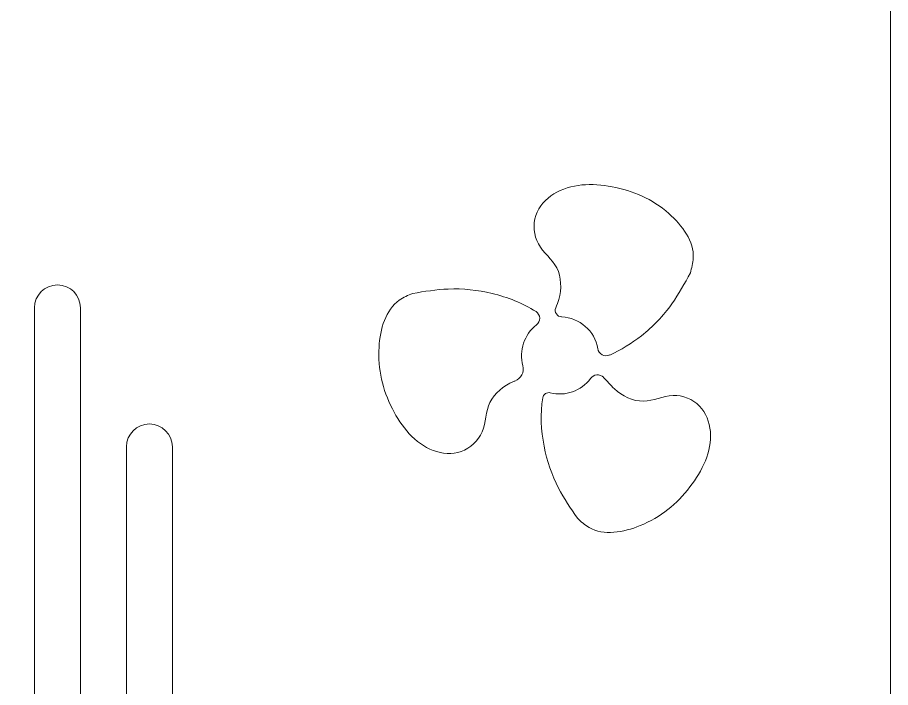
# Model space of a CAD drawing. Header units: metres. Extents: x -2538 to 7610, y -1082 to -498.
# Drawn here: x 3975.6 to 4119.6, y -951.4 to -840.8 of the extents above; entities that cross this region are included whole.
import ezdxf

# ---------------------------------------------------------------- set-up
doc = ezdxf.new("R2010")
doc.units = ezdxf.units.M
doc.linetypes.add('AUSGEZOGEN', pattern=[0])
doc.layers.add('Allgemein01', color=7, linetype='AUSGEZOGEN', lineweight=13)
doc.layers.add('Standard', color=7, linetype='AUSGEZOGEN', lineweight=25)

# ---------------------------------------------------------------- blocks, each defined once
blk = doc.blocks.new('COMPLEXOBJECT_133')
at = {"layer": 'Standard', "color": 7, "linetype": 'AUSGEZOGEN', "lineweight": 13}
for centre, major_axis, start_param, end_param in [((4071.25, -901.23), (0.75, 1.25), 6.063983, 7.747492), ((4065.05, -896.56), (3.27, 5.47), 3.431753, 4.605899), ((4063.22, -903.72), (0.526, 0.881), 0.29016, 1.960733)]:
    blk.add_ellipse(centre, major_axis=major_axis, ratio=0.99288, start_param=start_param, end_param=end_param, dxfattribs=at)
for points, start_tangent, end_tangent in [([(4072.25, -900.18), (4074.04, -902.06), (4078.81, -904.11), (4083.72, -903.16), (4088.09, -904.91), (4089.87, -909.14), (4086.5, -918.26), (4078.28, -924.65), (4069.88, -924.96), (4067.95, -923.44)], (0.000725, -0.000689), (-0.000739, 0.000674)), ([(4067.95, -923.44), (4064.82, -918.44), (4062.44, -911.56), (4062.21, -903.57)], (-0.000563, 0.000827), (0.000151, 0.000989))]:
    blk.add_spline(points, degree=3, dxfattribs=dict(at, start_tangent=start_tangent, end_tangent=end_tangent))
blk = doc.blocks.new('COMPLEXOBJECT_134')
at = {"layer": 'Standard', "color": 7, "linetype": 'AUSGEZOGEN', "lineweight": 13}
for centre, major_axis, start_param, end_param in [((4060.38, -890.46), (0.69, 1.16), 4.336194, 6.247926), ((4065.05, -896.56), (3.27, 5.47), 1.194602, 2.376013), ((4056.91, -898.81), (1.08, 1.81), 4.03076, 5.517605)]:
    blk.add_ellipse(centre, major_axis=major_axis, ratio=0.99288, start_param=start_param, end_param=end_param, dxfattribs=at)
for points, start_tangent, end_tangent in [([(4040.77, -886.33), (4046.63, -885.6), (4053.86, -886.34), (4061.12, -889.33)], (0.000987, 0.000163), (0.00084, -0.000543)), ([(4057.62, -900.78), (4057.4, -900.87), (4053.49, -904.33), (4052.22, -909.18), (4048.76, -912.41), (4044.17, -912.24), (4037.41, -905.35), (4035.21, -895.19), (4038.56, -887.44), (4040.77, -886.33)], (-0.000938, -0.000347), (0.000923, 0.000384))]:
    blk.add_spline(points, degree=3, dxfattribs=dict(at, start_tangent=start_tangent, end_tangent=end_tangent))
blk = doc.blocks.new('COMPLEXOBJECT_135')
at = {"layer": 'Standard', "color": 7, "linetype": 'AUSGEZOGEN', "lineweight": 13}
for centre, major_axis, start_param, end_param in [((4065.39, -889.1), (0.567, 0.95), 1.74922, 3.637), ((4065.05, -896.56), (3.27, 5.47), 5.424284, 6.778593), ((4072.69, -895.19), (0.73, 1.22), 2.282692, 4.103172)]:
    blk.add_ellipse(centre, major_axis=major_axis, ratio=0.99288, start_param=start_param, end_param=end_param, dxfattribs=at)
for points, start_tangent, end_tangent in [([(4064.37, -888.71), (4064.86, -887.31), (4064.54, -882.11), (4061.5, -878.16), (4061.09, -873.45), (4064.04, -869.91), (4073.65, -868.72), (4083.02, -873.14), (4087.06, -880.5), (4086.57, -882.93)], (0.000356, 0.000935), (-0.000266, -0.000964)), ([(4086.57, -882.93), (4083.54, -888.03), (4078.5, -893.31), (4073.27, -896.49)], (-0.000478, -0.000878), (-0.00091, -0.000414))]:
    blk.add_spline(points, degree=3, dxfattribs=dict(at, start_tangent=start_tangent, end_tangent=end_tangent))

msp = doc.modelspace()

# ---------------------------------------------------------------- linework, layer by layer
at = {"layer": 'Allgemein01', "color": 7, "linetype": 'AUSGEZOGEN', "lineweight": 13}
for p, q in [((3978.38, -1003.47), (3978.38, -888.71)), ((3985.96, -888.71), (3985.96, -1003.47)), ((3993.54, -1026.42), (3993.54, -911.66)), ((4001.12, -911.66), (4001.12, -1026.42))]:
    msp.add_line(p, q, dxfattribs=at)
for centre in [(3982.17, -888.71), (3997.33, -911.66)]:
    msp.add_arc(centre, 3.79, 0, 180, dxfattribs=at)
at = {"layer": 'Standard', "color": 7, "linetype": 'AUSGEZOGEN', "lineweight": 13}
msp.add_lwpolyline([(3557.6, -1081.87), (4119.6, -1081.87), (4119.6, -519.87), (3557.6, -519.87), (3557.6, -1081.87)], close=True, dxfattribs=at)

# ---------------------------------------------------------------- block references
for name in ['COMPLEXOBJECT_135', 'COMPLEXOBJECT_134', 'COMPLEXOBJECT_133']:
    msp.add_blockref(name, (0, 0), dxfattribs=at)

doc.saveas('drawing.dxf')
